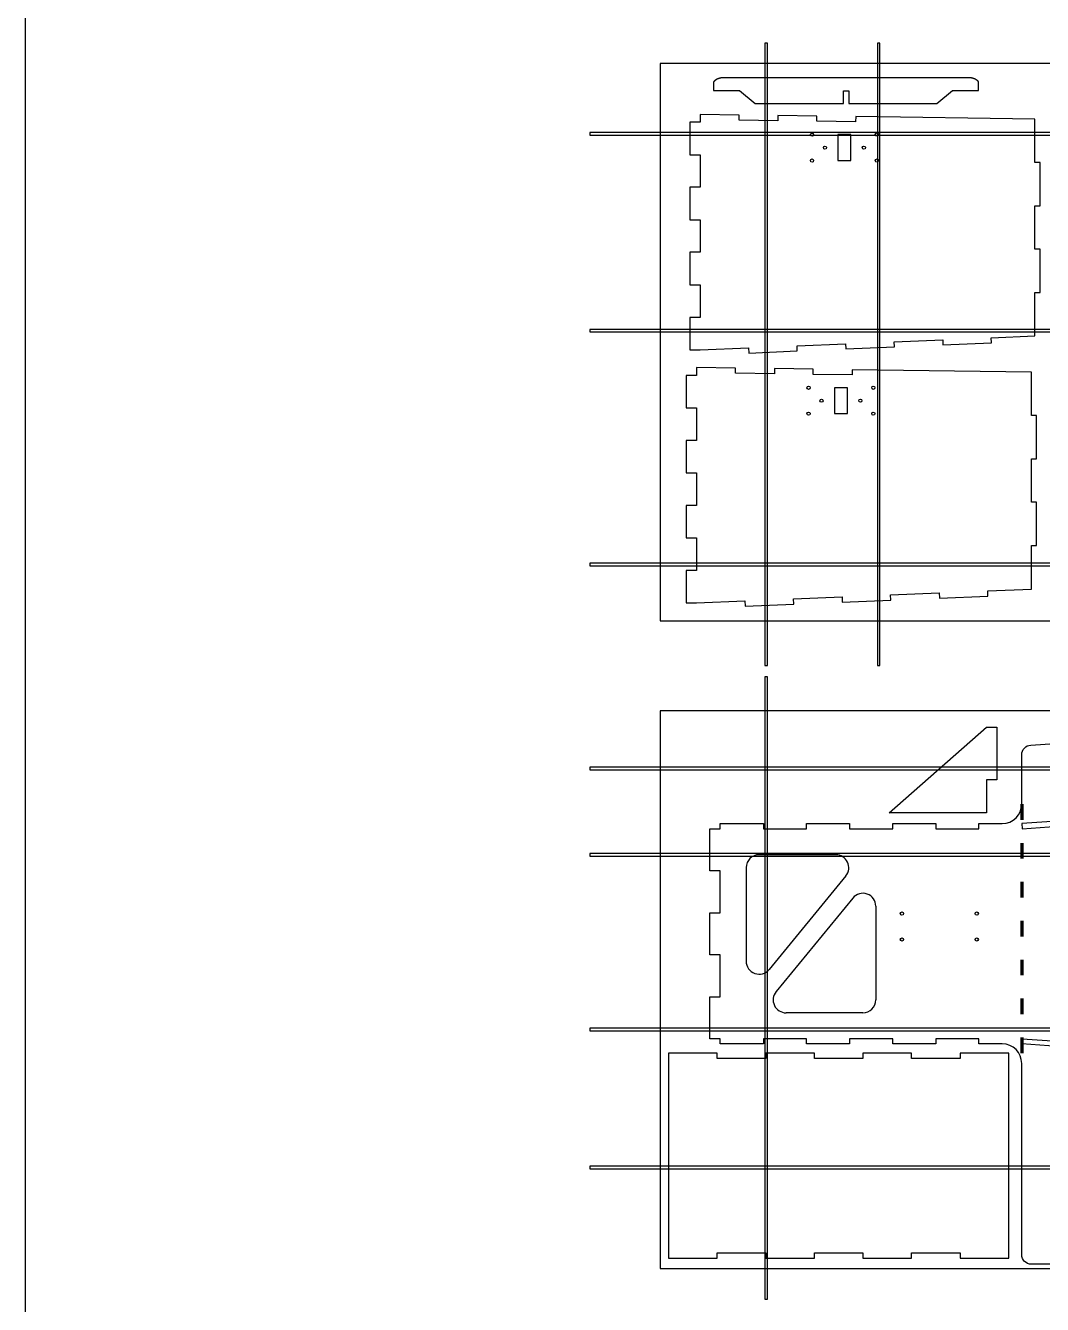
# Model space of a CAD drawing. Header units: inches. Extents: x -1514 to 1282, y -2074 to 286.
# Drawn here: x -1244 to -1165.5, y -1509.9 to -1411.2 of the extents above; entities that cross this region are included whole.
import ezdxf

# ---------------------------------------------------------------- set-up
doc = ezdxf.new("R2010")
doc.units = ezdxf.units.IN
doc.header["$LTSCALE"] = 0.1
doc.header["$MEASUREMENT"] = 0
doc.linetypes.add('ACAD_ISO03W100', pattern=[30, 12, -18])
doc.layers.add('pic', color=1, linetype='Continuous')

msp = doc.modelspace()

# ---------------------------------------------------------------- linework, layer by layer
at = {"color": 4, "linetype": 'ACAD_ISO03W100', "lineweight": 100}
msp.add_line((-1167.10796, -1471.26179), (-1167.10796, -1491.26036), dxfattribs=at)
at = {"color": 7, "linetype": 'Continuous', "lineweight": 25}
for p, q in [((-1181.45226, -1475.16179), (-1187.36963, -1475.16179)), ((-1188.36963, -1476.16179), (-1188.36963, -1483.38013)), ((-1180.67891, -1476.79576), (-1186.59627, -1484.0141)), ((-1180.14298, -1478.50805), (-1186.06035, -1485.72638)), ((-1178.36963, -1479.14202), (-1178.36963, -1486.36036)), ((-1179.36963, -1487.36036), (-1185.28699, -1487.36036))]:
    msp.add_line(p, q, dxfattribs=at)
for points in [[(-1180.85453, -1417.22621), (-1180.85453, -1416.22621), (-1180.45447, -1416.22621), (-1180.45611, -1417.22621), (-1173.66374, -1417.22621), (-1172.45107, -1416.20607), (-1170.45107, -1416.20607), (-1170.45107, -1415.51922), (-1170.45332, -1415.517), (-1170.45558, -1415.51478), (-1170.45784, -1415.51257), (-1170.46011, -1415.51037), (-1170.4624, -1415.50817), (-1170.46469, -1415.50599), (-1170.46698, -1415.50381), (-1170.46929, -1415.50163), (-1170.4716, -1415.49947), (-1170.47392, -1415.49731), (-1170.47625, -1415.49516), (-1170.47859, -1415.49301), (-1170.48093, -1415.49088), (-1170.48328, -1415.48875), (-1170.48564, -1415.48663), (-1170.48801, -1415.48452), (-1170.49038, -1415.48241), (-1170.49276, -1415.48031), (-1170.49515, -1415.47822), (-1170.49755, -1415.47614), (-1170.49995, -1415.47406), (-1170.50236, -1415.47199), (-1170.50478, -1415.46993), (-1170.50721, -1415.46788), (-1170.50964, -1415.46584), (-1170.51208, -1415.4638), (-1170.51453, -1415.46177), (-1170.51698, -1415.45975), (-1170.51944, -1415.45773), (-1170.52191, -1415.45573), (-1170.52438, -1415.45373), (-1170.52687, -1415.45174), (-1170.52935, -1415.44976), (-1170.53185, -1415.44778), (-1170.53435, -1415.44582), (-1170.53686, -1415.44386), (-1170.53937, -1415.44191), (-1170.54189, -1415.43996), (-1170.54442, -1415.43803), (-1170.54696, -1415.4361), (-1170.5495, -1415.43418), (-1170.55204, -1415.43227), (-1170.5546, -1415.43037), (-1170.55716, -1415.42848), (-1170.55972, -1415.42659), (-1170.5623, -1415.42471), (-1170.56487, -1415.42284), (-1170.56746, -1415.42098), (-1170.57005, -1415.41913), (-1170.57265, -1415.41728), (-1170.57525, -1415.41544), (-1170.57786, -1415.41361), (-1170.58047, -1415.41179), (-1170.58309, -1415.40998), (-1170.58572, -1415.40818), (-1170.58835, -1415.40638), (-1170.59099, -1415.40459), (-1170.59363, -1415.40282), (-1170.59628, -1415.40105), (-1170.59893, -1415.39928), (-1170.60159, -1415.39753), (-1170.60426, -1415.39578), (-1170.60693, -1415.39405), (-1170.6096, -1415.39232), (-1170.61228, -1415.3906), (-1170.61497, -1415.38889), (-1170.61766, -1415.38719), (-1170.62036, -1415.38549), (-1170.62306, -1415.38381), (-1170.62577, -1415.38213), (-1170.62848, -1415.38047), (-1170.6312, -1415.37881), (-1170.63392, -1415.37716), (-1170.63665, -1415.37552), (-1170.63938, -1415.37388), (-1170.64211, -1415.37226), (-1170.64486, -1415.37064), (-1170.6476, -1415.36904), (-1170.65035, -1415.36744), (-1170.65311, -1415.36585), (-1170.65587, -1415.36427), (-1170.65863, -1415.3627), (-1170.6614, -1415.36114), (-1170.66418, -1415.35959), (-1170.66696, -1415.35804), (-1170.66974, -1415.35651), (-1170.67253, -1415.35498), (-1170.67532, -1415.35347), (-1170.67811, -1415.35196), (-1170.68091, -1415.35046), (-1170.68372, -1415.34897), (-1170.68652, -1415.34749), (-1170.68934, -1415.34602), (-1170.69215, -1415.34456), (-1170.69497, -1415.3431), (-1170.6978, -1415.34166), (-1170.70063, -1415.34023), (-1170.70346, -1415.3388), (-1170.70629, -1415.33739), (-1170.70913, -1415.33598), (-1170.71198, -1415.33458), (-1170.71482, -1415.33319), (-1170.71767, -1415.33182), (-1170.72053, -1415.33045), (-1170.72338, -1415.32909), (-1170.72624, -1415.32774), (-1170.72911, -1415.3264), (-1170.73198, -1415.32506), (-1170.73486, -1415.32374), (-1170.73774, -1415.32242), (-1170.74063, -1415.32111), (-1170.74352, -1415.31981), (-1170.74642, -1415.31852), (-1170.74932, -1415.31724), (-1170.75223, -1415.31597), (-1170.75514, -1415.31471), (-1170.75805, -1415.31345), (-1170.76097, -1415.3122), (-1170.7639, -1415.31097), (-1170.76682, -1415.30974), (-1170.77269, -1415.30731), (-1170.77858, -1415.30491), (-1170.78448, -1415.30255), (-1170.7904, -1415.30023), (-1170.79633, -1415.29794), (-1170.80228, -1415.29568), (-1170.80824, -1415.29346), (-1170.81422, -1415.29128), (-1170.82021, -1415.28913), (-1170.82622, -1415.28702), (-1170.83224, -1415.28494), (-1170.83827, -1415.2829), (-1170.84432, -1415.28089), (-1170.85038, -1415.27892), (-1170.85645, -1415.27699), (-1170.86253, -1415.27509), (-1170.86863, -1415.27323), (-1170.87474, -1415.2714), (-1170.88085, -1415.26961), (-1170.88698, -1415.26786), (-1170.89312, -1415.26614), (-1170.89927, -1415.26445), (-1170.90543, -1415.26281), (-1170.91159, -1415.2612), (-1170.91777, -1415.25962), (-1170.92395, -1415.25808), (-1170.93015, -1415.25658), (-1170.93635, -1415.25511), (-1170.94256, -1415.25368), (-1170.94877, -1415.25229), (-1170.955, -1415.25093), (-1170.96123, -1415.24961), (-1170.96746, -1415.24833), (-1170.9737, -1415.24708), (-1170.97995, -1415.24587), (-1170.9862, -1415.24469), (-1170.99246, -1415.24355), (-1170.99872, -1415.24245), (-1171.00499, -1415.24139), (-1171.01126, -1415.24036), (-1171.01754, -1415.23936), (-1171.02381, -1415.23841), (-1171.03009, -1415.23749), (-1171.03638, -1415.23661), (-1171.04266, -1415.23576), (-1171.04895, -1415.23496), (-1171.05209, -1415.23457), (-1171.05367, -1415.23437), (-1171.05526, -1415.23418), (-1171.06162, -1415.23344), (-1171.06798, -1415.23273), (-1171.07435, -1415.23206), (-1171.08072, -1415.23143), (-1171.0871, -1415.23083), (-1171.09348, -1415.23027), (-1171.09987, -1415.22975), (-1171.10625, -1415.22926), (-1171.11264, -1415.22881), (-1171.11904, -1415.22839), (-1171.12543, -1415.22801), (-1171.13183, -1415.22767), (-1171.13823, -1415.22736), (-1171.14463, -1415.22709), (-1171.15103, -1415.22686), (-1171.15743, -1415.22666), (-1171.16384, -1415.2265), (-1171.17024, -1415.22637), (-1171.17664, -1415.22628), (-1171.18304, -1415.22623), (-1171.18945, -1415.22621), (-1190.11961, -1415.22621), (-1190.12623, -1415.22623), (-1190.13285, -1415.22629), (-1190.13947, -1415.22638), (-1190.14609, -1415.22652), (-1190.15271, -1415.22669), (-1190.15934, -1415.2269), (-1190.16596, -1415.22716), (-1190.17257, -1415.22744), (-1190.17919, -1415.22777), (-1190.18581, -1415.22814), (-1190.18912, -1415.22834), (-1190.19242, -1415.22855), (-1190.19573, -1415.22876), (-1190.19904, -1415.22899), (-1190.20234, -1415.22923), (-1190.20565, -1415.22947), (-1190.20895, -1415.22973), (-1190.21225, -1415.23), (-1190.21556, -1415.23027), (-1190.21886, -1415.23056), (-1190.22216, -1415.23085), (-1190.22546, -1415.23116), (-1190.22876, -1415.23147), (-1190.23205, -1415.2318), (-1190.23535, -1415.23213), (-1190.23864, -1415.23248), (-1190.24194, -1415.23283), (-1190.24523, -1415.23319), (-1190.24852, -1415.23356), (-1190.25181, -1415.23395), (-1190.2551, -1415.23434), (-1190.25839, -1415.23474), (-1190.26167, -1415.23515), (-1190.26496, -1415.23558), (-1190.26824, -1415.23601), (-1190.27152, -1415.23645), (-1190.2748, -1415.2369), (-1190.27808, -1415.23736), (-1190.28136, -1415.23783), (-1190.28463, -1415.23831), (-1190.2879, -1415.2388), (-1190.28954, -1415.23905), (-1190.29116, -1415.2393), (-1190.2944, -1415.2398), (-1190.29764, -1415.24032), (-1190.30088, -1415.24084), (-1190.30412, -1415.24138), (-1190.30735, -1415.24192), (-1190.31059, -1415.24248), (-1190.31382, -1415.24304), (-1190.31706, -1415.24362), (-1190.32029, -1415.2442), (-1190.32352, -1415.2448), (-1190.32675, -1415.2454), (-1190.32998, -1415.24601), (-1190.33321, -1415.24664), (-1190.33644, -1415.24727), (-1190.33966, -1415.24791), (-1190.34289, -1415.24857), (-1190.34611, -1415.24923), (-1190.34933, -1415.2499), (-1190.35255, -1415.25059), (-1190.35577, -1415.25128), (-1190.35899, -1415.25198), (-1190.3622, -1415.2527), (-1190.36541, -1415.25342), (-1190.36863, -1415.25415), (-1190.37183, -1415.25489), (-1190.37504, -1415.25564), (-1190.37825, -1415.2564), (-1190.38145, -1415.25718), (-1190.38465, -1415.25796), (-1190.38785, -1415.25875), (-1190.39105, -1415.25955), (-1190.39425, -1415.26036), (-1190.39744, -1415.26118), (-1190.40063, -1415.26201), (-1190.40382, -1415.26285), (-1190.40701, -1415.2637), (-1190.41019, -1415.26455), (-1190.41337, -1415.26542), (-1190.41655, -1415.2663), (-1190.41973, -1415.26719), (-1190.4229, -1415.26809), (-1190.42607, -1415.26899), (-1190.42924, -1415.26991), (-1190.43241, -1415.27084), (-1190.43557, -1415.27177), (-1190.43873, -1415.27272), (-1190.44189, -1415.27367), (-1190.44504, -1415.27464), (-1190.44819, -1415.27561), (-1190.45134, -1415.2766), (-1190.45449, -1415.27759), (-1190.45763, -1415.2786), (-1190.46077, -1415.27961), (-1190.4639, -1415.28063), (-1190.46704, -1415.28166), (-1190.47017, -1415.28271), (-1190.47329, -1415.28376), (-1190.47642, -1415.28482), (-1190.47954, -1415.28589), (-1190.48265, -1415.28697), (-1190.48576, -1415.28806), (-1190.48887, -1415.28916), (-1190.49198, -1415.29027), (-1190.49508, -1415.29139), (-1190.49818, -1415.29251), (-1190.50127, -1415.29365), (-1190.50436, -1415.2948), (-1190.50745, -1415.29595), (-1190.51053, -1415.29712), (-1190.51361, -1415.2983), (-1190.51669, -1415.29948), (-1190.51976, -1415.30068), (-1190.52282, -1415.30188), (-1190.52588, -1415.30309), (-1190.52894, -1415.30432), (-1190.532, -1415.30555), (-1190.53505, -1415.30679), (-1190.53809, -1415.30804), (-1190.54113, -1415.3093), (-1190.54417, -1415.31057), (-1190.5472, -1415.31185), (-1190.55023, -1415.31314), (-1190.55325, -1415.31444), (-1190.55627, -1415.31575), (-1190.55928, -1415.31706), (-1190.56229, -1415.31839), (-1190.5653, -1415.31973), (-1190.5683, -1415.32107), (-1190.57129, -1415.32243), (-1190.57428, -1415.32379), (-1190.57727, -1415.32516), (-1190.58025, -1415.32655), (-1190.58322, -1415.32794), (-1190.58619, -1415.32934), (-1190.58916, -1415.33075), (-1190.59212, -1415.33217), (-1190.59507, -1415.3336), (-1190.59802, -1415.33504), (-1190.60096, -1415.33649), (-1190.6039, -1415.33794), (-1190.60683, -1415.33941), (-1190.60976, -1415.34088), (-1190.61268, -1415.34237), (-1190.61559, -1415.34386), (-1190.6185, -1415.34536), (-1190.62141, -1415.34688), (-1190.62431, -1415.3484), (-1190.62721, -1415.34994), (-1190.6301, -1415.35148), (-1190.63299, -1415.35303), (-1190.63588, -1415.3546), (-1190.63876, -1415.35617), (-1190.64163, -1415.35775), (-1190.6445, -1415.35934), (-1190.64737, -1415.36095), (-1190.65023, -1415.36256), (-1190.65309, -1415.36418), (-1190.65594, -1415.36581), (-1190.65879, -1415.36746), (-1190.66163, -1415.36911), (-1190.66447, -1415.37077), (-1190.6673, -1415.37244), (-1190.67013, -1415.37412), (-1190.67296, -1415.37581), (-1190.67577, -1415.37751), (-1190.67859, -1415.37922), (-1190.68139, -1415.38093), (-1190.6842, -1415.38266), (-1190.68699, -1415.3844), (-1190.68978, -1415.38615), (-1190.69257, -1415.3879), (-1190.69535, -1415.38967), (-1190.69813, -1415.39144), (-1190.7009, -1415.39322), (-1190.70366, -1415.39502), (-1190.70642, -1415.39682), (-1190.70917, -1415.39863), (-1190.71192, -1415.40045), (-1190.71466, -1415.40228), (-1190.71739, -1415.40412), (-1190.72012, -1415.40597), (-1190.72285, -1415.40783), (-1190.72556, -1415.40969), (-1190.72828, -1415.41157), (-1190.73098, -1415.41345), (-1190.73368, -1415.41535), (-1190.73637, -1415.41725), (-1190.73906, -1415.41916), (-1190.74174, -1415.42108), (-1190.74441, -1415.42301), (-1190.74708, -1415.42495), (-1190.74974, -1415.4269), (-1190.7524, -1415.42885), (-1190.75505, -1415.43082), (-1190.75769, -1415.43279), (-1190.76032, -1415.43477), (-1190.76295, -1415.43676), (-1190.76557, -1415.43876), (-1190.76819, -1415.44077), (-1190.77079, -1415.44279), (-1190.77339, -1415.44481), (-1190.77599, -1415.44685), (-1190.77857, -1415.44889), (-1190.78115, -1415.45094), (-1190.78373, -1415.453), (-1190.78629, -1415.45507), (-1190.78885, -1415.45714), (-1190.7914, -1415.45923), (-1190.79395, -1415.46132), (-1190.79648, -1415.46342), (-1190.79901, -1415.46553), (-1190.80153, -1415.46765), (-1190.80405, -1415.46978), (-1190.80655, -1415.47191), (-1190.80905, -1415.47406), (-1190.81154, -1415.47621), (-1190.81403, -1415.47837), (-1190.8165, -1415.48053), (-1190.81897, -1415.48271), (-1190.82143, -1415.48489), (-1190.82388, -1415.48709), (-1190.82633, -1415.48929), (-1190.82876, -1415.49149), (-1190.83119, -1415.49371), (-1190.83361, -1415.49594), (-1190.83603, -1415.49817), (-1190.83843, -1415.50041), (-1190.84082, -1415.50266), (-1190.84321, -1415.50491), (-1190.84559, -1415.50717), (-1190.84796, -1415.50945), (-1190.85032, -1415.51173), (-1190.85268, -1415.51401), (-1190.85502, -1415.51631), (-1190.85736, -1415.51861), (-1190.85969, -1415.52092), (-1190.86201, -1415.52324), (-1190.86432, -1415.52556), (-1190.86662, -1415.5279), (-1190.86891, -1415.53024), (-1190.87119, -1415.53259), (-1190.87347, -1415.53494), (-1190.87573, -1415.53731), (-1190.87799, -1415.53968), (-1190.87799, -1416.20607), (-1188.87799, -1416.20607), (-1187.66532, -1417.22621)], [(-1182.92401, -1418.58681), (-1182.91861, -1418.187), (-1185.92104, -1418.14639), (-1185.92104, -1418.54639), (-1188.92076, -1418.50583), (-1188.92076, -1418.10583), (-1191.92076, -1418.06525), (-1191.92076, -1418.66678), (-1192.72076, -1418.66678), (-1192.72076, -1421.17406), (-1191.92076, -1421.17406), (-1191.92076, -1423.68135), (-1192.72076, -1423.68135), (-1192.72076, -1426.18864), (-1191.92076, -1426.18864), (-1191.92076, -1428.69592), (-1192.72076, -1428.69592), (-1192.72076, -1431.20321), (-1191.92076, -1431.20321), (-1191.92076, -1433.71049), (-1192.72076, -1433.71049), (-1192.72076, -1436.21778), (-1191.92076, -1436.21778), (-1188.19053, -1436.0632), (-1188.17398, -1436.46271), (-1184.42719, -1436.30744), (-1184.44375, -1435.90794), (-1180.69697, -1435.75267), (-1180.68041, -1436.15218), (-1176.93363, -1435.99692), (-1176.95018, -1435.59741), (-1173.2034, -1435.44214), (-1173.18684, -1435.84165), (-1169.44006, -1435.68639), (-1169.45661, -1435.28688), (-1166.09327, -1435.14751), (-1166.09327, -1431.7882), (-1165.69327, -1431.7882), (-1165.69327, -1428.44479), (-1166.09327, -1428.44479), (-1166.09327, -1425.10137), (-1165.69327, -1425.10137), (-1165.69327, -1421.75796), (-1166.09327, -1421.75796), (-1166.09327, -1418.41454), (-1179.91888, -1418.22757), (-1179.92429, -1418.62738)], [(-1181.28693, -1419.61912), (-1181.28693, -1421.61912), (-1180.28693, -1421.61912), (-1180.28693, -1419.61912)], [(-1183.19524, -1438.10908), (-1183.18983, -1437.70927), (-1186.19226, -1437.66866), (-1186.19226, -1438.06866), (-1189.19199, -1438.0281), (-1189.19199, -1437.6281), (-1192.19199, -1437.58752), (-1192.19199, -1438.18905), (-1192.99199, -1438.18905), (-1192.99199, -1440.69633), (-1192.19199, -1440.69633), (-1192.19199, -1443.20362), (-1192.99199, -1443.20362), (-1192.99199, -1445.71091), (-1192.19199, -1445.71091), (-1192.19199, -1448.21819), (-1192.99199, -1448.21819), (-1192.99199, -1450.72548), (-1192.19199, -1450.72548), (-1192.19199, -1453.23276), (-1192.99199, -1453.23276), (-1192.99199, -1455.74005), (-1192.19199, -1455.74005), (-1188.46176, -1455.58547), (-1188.44521, -1455.98498), (-1184.69842, -1455.82971), (-1184.71498, -1455.43021), (-1180.96819, -1455.27494), (-1180.95164, -1455.67445), (-1177.20485, -1455.51919), (-1177.22141, -1455.11968), (-1173.47462, -1454.96441), (-1173.45807, -1455.36392), (-1169.71128, -1455.20866), (-1169.72784, -1454.80915), (-1166.3645, -1454.66978), (-1166.3645, -1451.31047), (-1165.9645, -1451.31047), (-1165.9645, -1447.96706), (-1166.3645, -1447.96706), (-1166.3645, -1444.62364), (-1165.9645, -1444.62364), (-1165.9645, -1441.28023), (-1166.3645, -1441.28023), (-1166.3645, -1437.93681), (-1180.19011, -1437.74984), (-1180.19552, -1438.14965)], [(-1181.55816, -1439.14139), (-1181.55816, -1441.14139), (-1180.55816, -1441.14139), (-1180.55816, -1439.14139)], [(-1167.10796, -1472.76179), (-1167.08029, -1473.16012), (-1163.58922, -1472.91765), (-1163.61689, -1472.51931)], [(-1171.85804, -1490.47771), (-1171.85804, -1490.87771), (-1175.60804, -1490.87771), (-1175.60804, -1490.47771), (-1179.35804, -1490.47771), (-1179.35804, -1490.87771), (-1183.10804, -1490.87771), (-1183.10804, -1490.47771), (-1186.85804, -1490.47771), (-1186.85804, -1490.87771), (-1190.60804, -1490.87771), (-1190.60804, -1490.47771), (-1194.35804, -1490.47771), (-1194.35804, -1506.27771), (-1190.60804, -1506.27771), (-1190.60804, -1505.87771), (-1186.85804, -1505.87771), (-1186.85804, -1506.27771), (-1183.10804, -1506.27771), (-1183.10804, -1505.87771), (-1179.35804, -1505.87771), (-1179.35804, -1506.27771), (-1175.60804, -1506.27771), (-1175.60804, -1505.87771), (-1171.85804, -1505.87771), (-1171.85804, -1506.27771), (-1168.10804, -1506.27771), (-1168.10804, -1490.47771)]]:
    msp.add_lwpolyline(points, close=True, dxfattribs=at)
msp.add_lwpolyline([(-1109.50796, -1506.76179), (-1166.35796, -1506.76179, -0.41421356), (-1167.10796, -1506.01179), (-1167.10796, -1491.26036, 0.41421356), (-1168.60796, -1489.76036), (-1170.40612, -1489.76036), (-1170.40612, -1489.36036), (-1173.73337, -1489.36036), (-1173.73337, -1489.76036), (-1177.06062, -1489.76036), (-1177.06062, -1489.36036), (-1180.38787, -1489.36036), (-1180.38787, -1489.76036), (-1183.71513, -1489.76036), (-1183.71513, -1489.36036), (-1187.04238, -1489.36036), (-1187.04238, -1489.76036), (-1190.36963, -1489.76036), (-1190.36963, -1489.36036), (-1191.16963, -1489.36036), (-1191.16963, -1486.12064), (-1190.36963, -1486.12064), (-1190.36963, -1482.88093), (-1191.16963, -1482.88093), (-1191.16963, -1479.64122), (-1190.36963, -1479.64122), (-1190.36963, -1476.4015), (-1191.16963, -1476.4015), (-1191.16963, -1473.16179), (-1190.36963, -1473.16179), (-1190.36963, -1472.76179), (-1187.04238, -1472.76179), (-1187.04238, -1473.16179), (-1183.71513, -1473.16179), (-1183.71513, -1472.76179), (-1180.38787, -1472.76179), (-1180.38787, -1473.16179), (-1177.06062, -1473.16179), (-1177.06062, -1472.76179), (-1173.73337, -1472.76179), (-1173.73337, -1473.16179), (-1170.40612, -1473.16179), (-1170.40612, -1472.76179), (-1168.60796, -1472.76179, 0.41421356), (-1167.10796, -1471.26179), (-1167.10796, -1467.45142, -0.39403768), (-1166.40995, -1466.70322), (-1132.8125, -1464.36873)], format="xyb", dxfattribs=at)
for points in [[(-1177.34515, -1471.94008), (-1169.81723, -1465.33042), (-1169.01723, -1465.33042), (-1169.01723, -1469.38127), (-1169.81723, -1469.38127), (-1169.81723, -1471.94008)], [(-1163.58922, -1489.6045), (-1163.61689, -1490.00284), (-1167.10796, -1489.76036), (-1167.08029, -1489.36202)]]:
    msp.add_lwpolyline(points, close=True)
for centre in [(-1183.28693, -1419.61912), (-1178.28693, -1419.61912), (-1182.28693, -1420.61912), (-1179.28693, -1420.61912), (-1183.28693, -1421.61912), (-1178.28693, -1421.61912), (-1183.55816, -1439.14139), (-1178.55816, -1439.14139), (-1182.55816, -1440.14139), (-1179.55816, -1440.14139), (-1183.55816, -1441.14139), (-1178.55816, -1441.14139), (-1176.35324, -1479.70661), (-1170.57913, -1479.70661), (-1176.35324, -1481.70661), (-1170.57913, -1481.70661)]:
    msp.add_circle(centre, 0.125, dxfattribs=at)
for centre, start, end in [((-1187.36963, -1476.16179), 90, 180), ((-1181.45226, -1476.16179), 320.65618, 90), ((-1179.36963, -1479.14202), 0, 140.65618), ((-1187.36963, -1483.38013), 180, 320.65618), ((-1185.28699, -1486.36036), 140.65618, 270), ((-1179.36963, -1486.36036), 270, 0)]:
    msp.add_arc(centre, 1, start, end, dxfattribs=at)
at = {"layer": 'pic'}
for points in [[(-1243.96896, -1321.38693), (-991.39904, -1321.38693), (-991.39904, -1681.84954), (-1243.96896, -1681.84954)], [(-1186.9346, -1460.5604), (-1186.7346, -1460.5604), (-1186.7346, -1412.5604), (-1186.9346, -1412.5604)], [(-1178.24436, -1460.5604), (-1178.04436, -1460.5604), (-1178.04436, -1412.5604), (-1178.24436, -1412.5604)], [(-1200.42527, -1419.64681), (-1070.42527, -1419.64681), (-1070.42527, -1419.44681), (-1200.42527, -1419.44681)], [(-1200.42527, -1434.83739), (-1070.42527, -1434.83739), (-1070.42527, -1434.63739), (-1200.42527, -1434.63739)], [(-1200.42527, -1452.87621), (-1070.42527, -1452.87621), (-1070.42527, -1452.67621), (-1200.42527, -1452.67621)], [(-1186.9346, -1509.4405), (-1186.7346, -1509.4405), (-1186.7346, -1461.4405), (-1186.9346, -1461.4405)], [(-1200.42527, -1468.61287), (-1070.42527, -1468.61287), (-1070.42527, -1468.41287), (-1200.42527, -1468.41287)], [(-1200.42527, -1475.26421), (-1070.42527, -1475.26421), (-1070.42527, -1475.06421), (-1200.42527, -1475.06421)], [(-1200.42527, -1488.75694), (-1070.42527, -1488.75694), (-1070.42527, -1488.55694), (-1200.42527, -1488.55694)], [(-1200.42527, -1499.39908), (-1070.42527, -1499.39908), (-1070.42527, -1499.19908), (-1200.42527, -1499.19908)]]:
    msp.add_lwpolyline(points, close=True, dxfattribs=at)
at = {"layer": 'pic', "color": 1}
for points in [[(-1195.00188, -1457.12776), (-1081.50188, -1457.12776), (-1081.50188, -1414.12776), (-1195.00188, -1414.12776)], [(-1195.00188, -1507.07472), (-1081.50188, -1507.07472), (-1081.50188, -1464.07472), (-1195.00188, -1464.07472)]]:
    msp.add_lwpolyline(points, close=True, dxfattribs=at)

doc.saveas('drawing.dxf')
